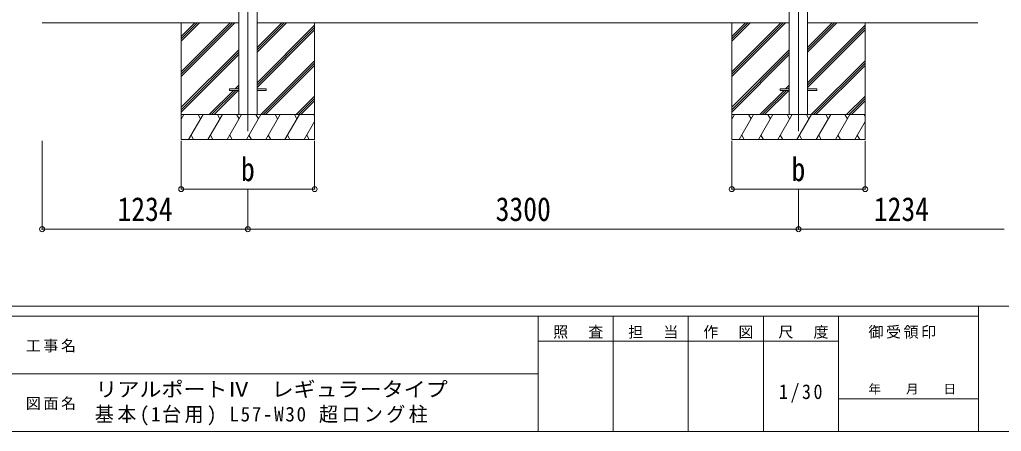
# Model space of a CAD drawing. Units: millimetres at full size, sheet at 1:30. Extents: x -8385 to 8479, y -5853 to 5787.
# Drawn here: x -360 to 5525, y -5853 to -3386 of the extents above; entities that cross this region are included whole.
import ezdxf
from ezdxf.enums import TextEntityAlignment as Align

# ---------------------------------------------------------------- set-up
doc = ezdxf.new("R2010")
doc.units = ezdxf.units.MM
doc.header["$LTSCALE"] = 30
doc.header["$PDMODE"] = 32
doc.header["$PDSIZE"] = 30
for name, color, linetype, lineweight in [('0-0_0', 7, 'Continuous', 9), ('0-1_本体', 4, 'Continuous', 9), ('0-2_部品', 7, 'Continuous', 9), ('0-8_PARTS2', 2, 'Continuous', 9), ('0-A_寸法', 6, 'Continuous', 9), ('F-0_240', 7, 'Continuous', 9)]:
    doc.layers.add(name, color=color, linetype=linetype, lineweight=lineweight)
doc.styles.add('ＭＳ ゴシック', font='')
doc.styles.get('ＭＳ ゴシック').set_extended_font_data('MS Gothic')

msp = doc.modelspace()

# ---------------------------------------------------------------- linework, layer by layer
at = {"layer": '0-0_0'}
for p, q in [((-225.87, -3404.93), (953.13, -3404.93)), ((608.13, -3404.93), (608.13, -4104.93)), ((608.13, -3699.1), (902.31, -3404.93)), ((608.13, -3713.24), (916.45, -3404.93)), ((608.13, -3727.39), (930.6, -3404.93)), ((608.13, -3515.26), (718.46, -3404.93)), ((608.13, -3501.11), (704.32, -3404.93)), ((608.13, -3486.97), (690.18, -3404.93)), ((1063.13, -3552.47), (1210.68, -3404.93)), ((1063.13, -3580.76), (1238.96, -3404.93)), ((1063.13, -3566.61), (1224.82, -3404.93)), ((1063.13, -3404.93), (4253.13, -3404.93)), ((1408.13, -3404.93), (1408.13, -4104.93)), ((3908.13, -3404.93), (3908.13, -4104.93)), ((3908.13, -3699.1), (4202.31, -3404.93)), ((3908.13, -3713.24), (4216.45, -3404.93)), ((3908.13, -3727.39), (4230.6, -3404.93)), ((3908.13, -3515.26), (4018.46, -3404.93)), ((3908.13, -3501.11), (4004.32, -3404.93)), ((3908.13, -3486.97), (3990.18, -3404.93)), ((4363.13, -3404.93), (5384.13, -3404.93)), ((4363.13, -3580.76), (4538.96, -3404.93)), ((4363.13, -3566.61), (4524.82, -3404.93)), ((4363.13, -3552.47), (4510.68, -3404.93)), ((4708.13, -3404.93), (4708.13, -4104.93)), ((1063.13, -3764.6), (1408.13, -3419.61)), ((1063.13, -3778.74), (1408.13, -3433.75)), ((1063.13, -3792.89), (1408.13, -3447.89)), ((4363.13, -3764.6), (4708.13, -3419.61)), ((4363.13, -3778.74), (4708.13, -3433.75)), ((4363.13, -3792.89), (4708.13, -3447.89)), ((608.13, -3911.23), (953.13, -3566.24)), ((608.13, -3925.38), (953.13, -3580.38)), ((3908.13, -3911.23), (4253.13, -3566.24)), ((3908.13, -3925.38), (4253.13, -3580.38)), ((608.13, -3939.52), (953.13, -3594.52)), ((1084.94, -3954.93), (1408.13, -3631.74)), ((1099.08, -3954.93), (1408.13, -3645.88)), ((3908.13, -3939.52), (4253.13, -3594.52)), ((4384.94, -3954.93), (4708.13, -3631.74)), ((4399.08, -3954.93), (4708.13, -3645.88)), ((1113.23, -3954.93), (1408.13, -3660.02)), ((4413.23, -3954.93), (4708.13, -3660.02)), ((776.57, -3954.93), (922.07, -3809.43)), ((790.72, -3954.93), (936.22, -3809.43)), ((804.86, -3954.93), (950.36, -3809.43)), ((931.07, -3800.43), (953.13, -3778.37)), ((945.22, -3800.43), (953.13, -3792.51)), ((4076.57, -3954.93), (4222.07, -3809.43)), ((4090.72, -3954.93), (4236.22, -3809.43)), ((4104.86, -3954.93), (4250.36, -3809.43)), ((4231.07, -3800.43), (4253.13, -3778.37)), ((4245.22, -3800.43), (4253.13, -3792.51)), ((1297.07, -3954.93), (1408.13, -3843.87)), ((1311.22, -3954.93), (1408.13, -3858.01)), ((1325.36, -3954.93), (1408.13, -3872.15)), ((4597.07, -3954.93), (4708.13, -3843.87)), ((4611.22, -3954.93), (4708.13, -3858.01)), ((4625.36, -3954.93), (4708.13, -3872.15)), ((1408.13, -3954.93), (608.13, -3954.93)), ((608.13, -3982.43), (624.01, -3954.93)), ((652.88, -4104.93), (739.48, -3954.93)), ((724.48, -3980.91), (709.48, -3954.92)), ((768.35, -4104.92), (854.95, -3954.93)), ((839.95, -3980.91), (824.95, -3954.93)), ((883.82, -4104.93), (970.42, -3954.93)), ((955.42, -3980.91), (940.42, -3954.93)), ((999.29, -4104.93), (1085.89, -3954.93)), ((1070.89, -3980.91), (1055.89, -3954.92)), ((1114.76, -4104.93), (1201.36, -3954.93)), ((1186.36, -3980.91), (1171.36, -3954.93)), ((1230.23, -4104.93), (1316.83, -3954.93)), ((1286.83, -3954.93), (1301.83, -3980.91)), ((1345.7, -4104.93), (1408.13, -3996.79)), ((1402.3, -3954.93), (1408.13, -3965.03)), ((4708.13, -3954.93), (3908.13, -3954.93)), ((3908.13, -3982.43), (3924.01, -3954.93)), ((3952.88, -4104.93), (4039.48, -3954.93)), ((4024.48, -3980.91), (4009.48, -3954.92)), ((4068.35, -4104.92), (4154.95, -3954.93)), ((4139.95, -3980.91), (4124.95, -3954.93)), ((4183.82, -4104.93), (4270.42, -3954.93)), ((4255.42, -3980.91), (4240.42, -3954.93)), ((4299.29, -4104.93), (4385.89, -3954.93)), ((4370.89, -3980.91), (4355.89, -3954.92)), ((4414.76, -4104.93), (4501.36, -3954.93)), ((4486.36, -3980.91), (4471.36, -3954.93)), ((4530.23, -4104.93), (4616.83, -3954.93)), ((4586.83, -3954.93), (4601.83, -3980.91)), ((4645.7, -4104.93), (4708.13, -3996.79)), ((4702.3, -3954.93), (4708.13, -3965.03)), ((608.13, -4104.93), (1408.13, -4104.93)), ((667.88, -4078.95), (682.87, -4104.93)), ((783.35, -4078.95), (798.35, -4104.92)), ((898.82, -4078.94), (913.82, -4104.93)), ((1014.29, -4078.95), (1029.29, -4104.93)), ((1129.76, -4078.95), (1144.76, -4104.93)), ((1245.23, -4078.95), (1260.23, -4104.93)), ((1360.7, -4078.95), (1375.7, -4104.93)), ((3908.13, -4104.93), (4708.13, -4104.93)), ((3967.88, -4078.95), (3982.87, -4104.93)), ((4083.35, -4078.95), (4098.35, -4104.92)), ((4198.82, -4078.94), (4213.82, -4104.93)), ((4314.29, -4078.95), (4329.29, -4104.93)), ((4429.76, -4078.95), (4444.76, -4104.93)), ((4545.23, -4078.95), (4560.23, -4104.93)), ((4660.7, -4078.95), (4675.7, -4104.93))]:
    msp.add_line(p, q, dxfattribs=at)
at = {"layer": '0-1_本体'}
for p, q in [((953.13, -474.92), (953.13, -3954.92)), ((1063.13, -474.92), (1063.13, -3954.92)), ((4253.13, -474.92), (4253.13, -3954.92)), ((4363.13, -474.92), (4363.13, -3954.92))]:
    msp.add_line(p, q, dxfattribs=at)
at = {"layer": '0-2_部品', "color": 4}
for p, q in [((898.33, -3800.43), (898.33, -3809.43)), ((953.13, -3800.43), (898.33, -3800.43)), ((953.13, -3809.43), (898.33, -3809.43)), ((1117.93, -3800.43), (1063.13, -3800.43)), ((4198.33, -3800.43), (4198.33, -3809.43)), ((4253.13, -3800.43), (4198.33, -3800.43)), ((4253.13, -3809.43), (4198.33, -3809.43)), ((4417.93, -3800.43), (4363.13, -3800.43))]:
    msp.add_line(p, q, dxfattribs=at)
for points in [[(1117.93, -3800.43), (1117.93, -3809.43), (1063.13, -3809.43)], [(4417.93, -3800.43), (4417.93, -3809.43), (4363.13, -3809.43)]]:
    msp.add_lwpolyline(points, dxfattribs=at)
at = {"layer": '0-8_PARTS2'}
for p, q in [((1008.13, -504.93), (1008.13, -4054.93)), ((4308.13, -504.93), (4308.13, -4054.93))]:
    msp.add_line(p, q, dxfattribs=at)
at = {"layer": '0-A_寸法'}
for p, q in [((-225.87, -4641.29), (-225.87, -4112.34)), ((608.13, -4401.31), (608.13, -4112.34)), ((1408.13, -4401.31), (1408.13, -4112.34)), ((3908.13, -4401.31), (3908.13, -4112.34)), ((4708.13, -4401.31), (4708.13, -4112.34)), ((608.13, -4401.31), (1408.13, -4401.31)), ((1008.13, -4641.29), (1008.13, -4401.31)), ((3908.13, -4401.31), (4708.13, -4401.31)), ((4308.13, -4641.29), (4308.13, -4401.31)), ((-225.87, -4641.29), (1008.13, -4641.29)), ((1008.13, -4641.29), (4308.13, -4641.29)), ((4308.13, -4641.29), (5542.13, -4641.29))]:
    msp.add_line(p, q, dxfattribs=at)
for p in [(608.13, -4401.31), (1408.13, -4401.31), (3908.13, -4401.31), (4708.13, -4401.31), (-225.87, -4641.29), (1008.13, -4641.29), (4308.13, -4641.29)]:
    msp.add_point(p, dxfattribs=at)
at = {"layer": 'F-0_240', "color": 5}
for p, q in [((-8385.45, -5102.66), (8054.55, -5102.66)), ((5387.79, -5102.66), (5387.79, -5852.66)), ((-8385.45, -5162.66), (5387.79, -5162.66)), ((2747.79, -5162.66), (2747.79, -5852.66)), ((3197.79, -5162.66), (3197.79, -5852.66)), ((3647.79, -5162.66), (3647.79, -5852.66)), ((4097.79, -5162.66), (4097.79, -5852.66)), ((4547.79, -5162.66), (4547.79, -5852.66)), ((2747.79, -5312.66), (4547.79, -5312.66)), ((-3402.21, -5507.66), (2747.79, -5507.66)), ((4547.79, -5657.66), (5387.79, -5657.66)), ((-8385.45, -5852.66), (8054.55, -5852.66))]:
    msp.add_line(p, q, dxfattribs=at)

# ---------------------------------------------------------------- texts
at = {"layer": '0-A_寸法', "color": 7, "style": 'ＭＳ ゴシック', "width": 0.85}
for s, p in [('b', (966.88, -4396.31)), ('b', (4266.88, -4396.31)), ('1234', (226.13, -4635.29)), ('3300', (2493.13, -4635.29)), ('1234', (4760.13, -4635.29))]:
    msp.add_text(s, height=143, dxfattribs=at).set_placement(p, align=Align.BOTTOM_LEFT)
at = {"layer": 'F-0_240', "style": 'ＭＳ ゴシック', "width": 1.1}
msp.add_text('リアルポートⅣ\u3000レギュラータイプ', height=87.98, dxfattribs=at).set_placement((93.72, -5671.05), align=Align.BOTTOM_LEFT)
at = {"layer": 'F-0_240', "style": 'ＭＳ ゴシック'}
msp.add_text('年\u3000\u3000月\u3000\u3000日', height=54.99, dxfattribs=at).set_placement((4727.79, -5642.66), align=Align.BOTTOM_LEFT)
at = {"layer": 'F-0_240', "attachment_point": 7, "style": 'ＭＳ ゴシック'}
for s, insert, char_height in [('\\T1.17;照\u3000査', (2837.79, -5297.66), 65.98), ('\\T1.17;担\u3000当', (3287.79, -5297.66), 65.98), ('\\T1.17;作\u3000図', (3737.79, -5297.66), 65.98), ('\\T1.17;尺\u3000度', (4187.79, -5297.66), 65.98), ('\\T1.17;御受領印', (4727.79, -5297.66), 65.98), ('\\T1.17;工事名', (-323.11, -5380.16), 65.98), ('\\T1.28;\\W0.9;1/30', (4191.54, -5680.16), 87.98), ('\\T1.17;図面名', (-323.11, -5725.16), 65.98), ('\\T1.18;\\W0.95;基本(1台用)\\~L57-W30\\~超ロング柱', (90.66, -5817.05), 87.98)]:
    msp.add_mtext(s, dxfattribs=dict(at, insert=insert, char_height=char_height))

doc.saveas('drawing.dxf')
